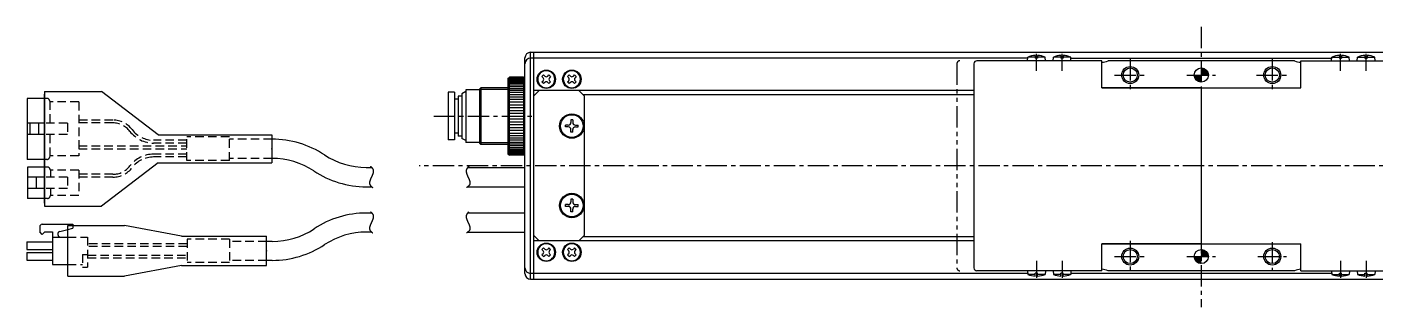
# Model space of a CAD drawing. Extents: x -684 to 258, y -45 to 438.
# Drawn here: x -684.2 to -209.8, y 339.2 to 438 of the extents above; entities that cross this region are included whole.
import ezdxf

# ---------------------------------------------------------------- set-up
doc = ezdxf.new("R2010")
doc.units = 0
for name, pattern in [('CENTER', [12, 7.5, -1.5, 1.5, -1.5]), ('CONTINOUS', [0]), ('DASHED', [4.5, 3, -1.5]), ('PHANTOM', [15, 7.5, -1.5, 1.5, -1.5, 1.5, -1.5])]:
    doc.linetypes.add(name, pattern=pattern)
doc.layers.get('0').update_dxf_attribs({"linetype": 'CONTINUOUS'})
doc.layers.add('CENTER', color=1, linetype='CENTER')

# ---------------------------------------------------------------- blocks, each defined once
blk = doc.blocks.new('*X6')
at = {"color": 0}
for p, q in [((-273.45, 356.89), (-273.32, 357.02)), ((-273.43, 356.69), (-273.1, 357.02)), ((-273.4, 356.5), (-272.87, 357.02)), ((-273.36, 356.32), (-272.65, 357.02)), ((-273.3, 356.15), (-272.43, 357.02)), ((-273.23, 355.99), (-272.2, 357.02)), ((-273.16, 355.84), (-271.98, 357.02)), ((-273.08, 355.7), (-271.76, 357.02)), ((-272.99, 355.57), (-271.53, 357.02)), ((-272.89, 355.44), (-271.31, 357.02)), ((-272.79, 355.32), (-271.09, 357.02)), ((-272.68, 355.21), (-270.96, 356.93)), ((-272.56, 355.1), (-270.96, 356.71)), ((-272.43, 355.01), (-270.96, 356.48)), ((-272.3, 354.92), (-270.96, 356.26)), ((-272.16, 354.83), (-270.96, 356.03)), ((-272.01, 354.76), (-270.96, 355.81)), ((-270.96, 359.39), (-270.83, 359.52)), ((-270.96, 359.17), (-270.62, 359.5)), ((-270.96, 358.94), (-270.43, 359.47)), ((-270.96, 358.72), (-270.25, 359.42)), ((-270.96, 358.49), (-270.08, 359.37)), ((-270.96, 358.27), (-269.93, 359.3)), ((-270.96, 358.05), (-269.78, 359.23)), ((-270.96, 357.82), (-269.63, 359.15)), ((-270.96, 357.6), (-269.5, 359.06)), ((-270.96, 357.38), (-269.37, 358.96)), ((-270.96, 357.15), (-269.25, 358.86)), ((-270.86, 357.02), (-269.14, 358.74)), ((-270.64, 357.02), (-269.04, 358.63)), ((-270.41, 357.02), (-268.94, 358.5)), ((-270.19, 357.02), (-268.85, 358.37)), ((-269.97, 357.02), (-268.77, 358.23)), ((-269.74, 357.02), (-268.69, 358.08)), ((-269.52, 357.02), (-268.62, 357.92)), ((-269.3, 357.02), (-268.57, 357.75)), ((-269.07, 357.02), (-268.52, 357.58)), ((-268.85, 357.02), (-268.48, 357.39)), ((-268.63, 357.02), (-268.46, 357.19)), ((-271.85, 354.69), (-270.96, 355.59)), ((-271.69, 354.63), (-270.96, 355.36)), ((-271.51, 354.59), (-270.96, 355.14)), ((-271.32, 354.55), (-270.96, 354.92)), ((-271.12, 354.53), (-270.96, 354.69))]:
    blk.add_line(p, q, dxfattribs=at)
blk = doc.blocks.new('*X7')
at = {"color": 0}
for p, q in [((-270.96, 423.34), (-270.78, 423.52)), ((-270.96, 423.12), (-270.58, 423.5)), ((-270.96, 422.89), (-270.39, 423.46)), ((-270.96, 422.67), (-270.22, 423.41)), ((-270.96, 422.45), (-270.05, 423.35)), ((-270.96, 422.22), (-269.89, 423.29)), ((-270.96, 422), (-269.75, 423.21)), ((-270.96, 421.78), (-269.61, 423.13)), ((-270.96, 421.55), (-269.47, 423.04)), ((-270.96, 421.33), (-269.35, 422.94)), ((-270.96, 421.1), (-269.23, 422.83)), ((-270.81, 421.02), (-269.12, 422.72)), ((-270.59, 421.02), (-269.02, 422.6)), ((-270.37, 421.02), (-268.92, 422.47)), ((-270.14, 421.02), (-268.83, 422.34)), ((-273.45, 420.85), (-273.27, 421.02)), ((-273.43, 420.65), (-273.05, 421.02)), ((-273.39, 420.46), (-272.83, 421.02)), ((-273.34, 420.28), (-272.6, 421.02)), ((-273.29, 420.12), (-272.38, 421.02)), ((-273.22, 419.96), (-272.16, 421.02)), ((-273.14, 419.81), (-271.93, 421.02)), ((-273.06, 419.67), (-271.71, 421.02)), ((-272.97, 419.54), (-271.48, 421.02)), ((-272.87, 419.41), (-271.26, 421.02)), ((-272.76, 419.3), (-271.04, 421.02)), ((-272.65, 419.19), (-270.96, 420.88)), ((-272.53, 419.08), (-270.96, 420.66)), ((-272.4, 418.99), (-270.96, 420.43)), ((-272.27, 418.9), (-270.96, 420.21)), ((-272.13, 418.82), (-270.96, 419.99)), ((-271.98, 418.74), (-270.96, 419.76)), ((-271.82, 418.68), (-270.96, 419.54)), ((-271.65, 418.62), (-270.96, 419.32)), ((-271.47, 418.58), (-270.96, 419.09)), ((-271.28, 418.55), (-270.96, 418.87)), ((-271.07, 418.53), (-270.96, 418.64)), ((-269.92, 421.02), (-268.75, 422.2)), ((-269.7, 421.02), (-268.67, 422.04)), ((-269.47, 421.02), (-268.61, 421.89)), ((-269.25, 421.02), (-268.56, 421.72)), ((-269.02, 421.02), (-268.51, 421.54)), ((-268.8, 421.02), (-268.48, 421.35)), ((-268.58, 421.02), (-268.46, 421.14))]:
    blk.add_line(p, q, dxfattribs=at)

msp = doc.modelspace()

# ---------------------------------------------------------------- linework, layer by layer
at = {"color": 7, "linetype": 'CONTINOUS'}
for p, q in [((-508.96, 351.02), (-508.96, 427.02)), ((-506.96, 429.02), (244.04, 429.02)), ((-506.96, 349.02), (-506.96, 429.02)), ((-505.96, 429.02), (-505.96, 349.02)), ((-332.11, 426.02), (-331.99, 427.32)), ((-329.36, 427.32), (-331.99, 427.32)), ((-329.36, 427.91), (-329.36, 426.92)), ((-328.56, 427.91), (-328.56, 426.92)), ((-325.92, 427.32), (-328.56, 427.32)), ((-325.81, 426.02), (-325.92, 427.32)), ((-323.11, 426.02), (-322.99, 427.32)), ((-320.36, 427.32), (-322.99, 427.32)), ((-320.36, 427.91), (-320.36, 426.92)), ((-319.56, 427.91), (-319.56, 426.92)), ((-316.92, 427.32), (-319.56, 427.32)), ((-316.81, 426.02), (-316.92, 427.32)), ((-225.11, 426.02), (-224.99, 427.32)), ((-224.99, 427.32), (-222.36, 427.32)), ((-222.36, 427.91), (-222.36, 426.92)), ((-221.56, 427.91), (-221.56, 426.92)), ((-221.56, 427.32), (-218.92, 427.32)), ((-218.81, 426.02), (-218.92, 427.32)), ((-216.11, 426.02), (-215.99, 427.32)), ((-215.99, 427.32), (-213.36, 427.32)), ((-213.36, 427.91), (-213.36, 426.92)), ((-212.56, 427.91), (-212.56, 426.92)), ((-212.56, 427.32), (-209.92, 427.32)), ((-209.81, 426.02), (-209.92, 427.32)), ((-505.96, 426.95), (-506.96, 426.95)), ((-332.11, 426.95), (-505.96, 426.95)), ((-350.96, 425.02), (-350.96, 353.02)), ((-305.96, 426.02), (-349.96, 426.02)), ((-328.56, 426.92), (-329.36, 426.92)), ((-319.56, 426.92), (-320.36, 426.92)), ((-316.81, 426.95), (-225.11, 426.95)), ((-305.96, 416.52), (-305.96, 426.02)), ((-238.14, 426.02), (-303.78, 426.02)), ((-235.96, 426.02), (-191.96, 426.02)), ((-235.96, 416.52), (-235.96, 426.02)), ((-222.36, 426.92), (-221.56, 426.92)), ((-213.36, 426.92), (-212.56, 426.92)), ((-514.96, 419.77), (-514.46, 420.27)), ((-514.96, 419.77), (-514.96, 393.27)), ((-509.46, 420.27), (-514.46, 420.27)), ((-514.46, 392.77), (-514.46, 420.27)), ((-514.46, 420.02), (-509.46, 420.02)), ((-514.46, 419.72), (-509.46, 419.72)), ((-514.46, 419.32), (-509.46, 419.32)), ((-514.46, 418.92), (-509.46, 418.92)), ((-514.46, 418.52), (-509.46, 418.52)), ((-514.46, 418.12), (-509.46, 418.12)), ((-514.46, 417.52), (-509.46, 417.52)), ((-508.96, 419.77), (-509.46, 420.27)), ((-509.46, 420.27), (-509.46, 392.77)), ((-508.96, 393.27), (-508.96, 419.77)), ((-503, 420.46), (-502.39, 421.06)), ((-502.58, 420.05), (-503, 420.46)), ((-503, 418.59), (-502.58, 419)), ((-502.39, 417.99), (-503, 418.59)), ((-502.39, 421.06), (-501.98, 420.65)), ((-501.98, 418.4), (-502.39, 417.99)), ((-500.93, 420.65), (-500.52, 421.06)), ((-500.52, 417.99), (-500.93, 418.4)), ((-500.52, 421.06), (-499.92, 420.46)), ((-499.92, 418.59), (-500.52, 417.99)), ((-499.92, 420.46), (-500.33, 420.05)), ((-500.33, 419), (-499.92, 418.59)), ((-494, 420.46), (-493.39, 421.06)), ((-493.58, 420.05), (-494, 420.46)), ((-494, 418.59), (-493.58, 419)), ((-493.39, 417.99), (-494, 418.59)), ((-493.39, 421.06), (-492.98, 420.65)), ((-492.98, 418.4), (-493.39, 417.99)), ((-491.93, 420.65), (-491.52, 421.06)), ((-491.52, 417.99), (-491.93, 418.4)), ((-491.52, 421.06), (-490.92, 420.46)), ((-490.92, 418.59), (-491.52, 417.99)), ((-490.92, 420.46), (-491.33, 420.05)), ((-491.33, 419), (-490.92, 418.59)), ((-677.99, 412.77), (-684.19, 412.77)), ((-684.19, 412.77), (-684.19, 391.27)), ((-533.76, 414.92), (-535.96, 414.92)), ((-535.96, 414.92), (-535.96, 398.12)), ((-533.76, 414.92), (-533.76, 398.12)), ((-531.16, 413.52), (-532.47, 413.52)), ((-532.46, 413.52), (-532.46, 399.52)), ((-529.76, 415.17), (-531.16, 414.36)), ((-531.16, 414.35), (-531.16, 398.69)), ((-529.76, 415.77), (-529.76, 397.27)), ((-524.96, 415.77), (-529.76, 415.77)), ((-524.46, 416.52), (-524.96, 416.02)), ((-524.96, 416.02), (-524.96, 397.02)), ((-514.96, 415.92), (-524.96, 415.92)), ((-524.46, 416.52), (-524.46, 396.52)), ((-514.96, 416.52), (-524.46, 416.52)), ((-514.46, 416.92), (-509.46, 416.92)), ((-514.46, 416.32), (-509.46, 416.32)), ((-514.46, 415.72), (-509.46, 415.72)), ((-514.46, 414.92), (-509.46, 414.92)), ((-514.46, 414.12), (-509.46, 414.12)), ((-514.46, 413.32), (-509.46, 413.32)), ((-505.96, 413.52), (-503.96, 415.52)), ((-350.96, 415.52), (-505.96, 415.52)), ((-489.96, 415.52), (-503.96, 415.52)), ((-487.96, 413.52), (-489.96, 415.52)), ((-350.96, 414.02), (-488.46, 414.02)), ((-487.96, 364.52), (-487.96, 413.52)), ((-305.96, 416.52), (-235.96, 416.52)), ((-270.96, 416.52), (-305.96, 416.52)), ((-270.96, 416.52), (-270.96, 361.52)), ((-270.96, 416.52), (-235.96, 416.52)), ((-532.53, 412.52), (-533.76, 412.52)), ((-514.46, 412.52), (-509.46, 412.52)), ((-514.46, 411.52), (-509.46, 411.52)), ((-514.46, 410.52), (-509.46, 410.52)), ((-514.46, 409.52), (-509.46, 409.52)), ((-514.46, 408.52), (-509.46, 408.52)), ((-677.99, 404.02), (-684.19, 404.02)), ((-683.19, 404.02), (-683.19, 400.02)), ((-680.19, 404.02), (-680.19, 400.02)), ((-514.46, 407.52), (-509.46, 407.52)), ((-514.46, 406.52), (-509.46, 406.52)), ((-514.46, 405.52), (-509.46, 405.52)), ((-514.46, 404.52), (-509.46, 404.52)), ((-514.46, 403.52), (-509.46, 403.52)), ((-493.71, 403.34), (-494.66, 403.34)), ((-494.66, 402.71), (-494.66, 403.34)), ((-492.77, 405.22), (-492.77, 404.28)), ((-492.14, 405.22), (-492.77, 405.22)), ((-492.14, 405.22), (-492.14, 404.28)), ((-491.2, 403.34), (-490.26, 403.34)), ((-490.26, 402.71), (-490.26, 403.34)), ((-677.99, 400.02), (-684.19, 400.02)), ((-532.53, 400.52), (-533.76, 400.52)), ((-531.16, 399.52), (-532.47, 399.52)), ((-529.76, 397.88), (-531.16, 398.69)), ((-514.46, 402.52), (-509.46, 402.52)), ((-514.46, 401.52), (-509.46, 401.52)), ((-514.46, 400.52), (-509.46, 400.52)), ((-514.46, 399.72), (-509.46, 399.72)), ((-514.46, 398.92), (-509.46, 398.92)), ((-493.71, 402.71), (-494.66, 402.71)), ((-492.77, 400.82), (-492.77, 401.77)), ((-492.14, 400.82), (-492.77, 400.82)), ((-492.14, 400.82), (-492.14, 401.77)), ((-491.2, 402.71), (-490.26, 402.71)), ((-533.76, 398.12), (-535.96, 398.12)), ((-524.96, 397.27), (-529.76, 397.27)), ((-514.96, 397.12), (-524.96, 397.12)), ((-524.46, 396.52), (-524.96, 397.02)), ((-514.96, 396.52), (-524.46, 396.52)), ((-514.46, 398.12), (-509.46, 398.12)), ((-514.46, 397.32), (-509.46, 397.32)), ((-514.46, 396.72), (-509.46, 396.72)), ((-514.46, 396.12), (-509.46, 396.12)), ((-514.46, 395.52), (-509.46, 395.52)), ((-514.46, 394.92), (-509.46, 394.92)), ((-514.46, 394.52), (-509.46, 394.52)), ((-514.46, 394.12), (-509.46, 394.12)), ((-677.99, 391.27), (-684.19, 391.27)), ((-514.96, 393.27), (-514.46, 392.77)), ((-514.46, 393.72), (-509.46, 393.72)), ((-514.46, 393.32), (-509.46, 393.32)), ((-514.46, 393.02), (-509.46, 393.02)), ((-509.46, 392.77), (-514.46, 392.77)), ((-509.46, 392.77), (-508.96, 393.27)), ((-683.99, 388.52), (-683.99, 377.52)), ((-677.99, 388.52), (-683.99, 388.52)), ((-677.99, 385.02), (-683.99, 385.02)), ((-680.99, 385.02), (-680.99, 381.02)), ((-564.82, 388.43), (-562.92, 388.43)), ((-529.08, 388.42), (-508.96, 388.42)), ((-677.99, 381.02), (-683.99, 381.02)), ((-564.95, 381.63), (-562.9, 381.63)), ((-529.1, 381.62), (-508.96, 381.62)), ((-677.99, 377.52), (-683.99, 377.52)), ((-493.71, 375.34), (-494.66, 375.34)), ((-494.66, 374.71), (-494.66, 375.34)), ((-492.77, 377.22), (-492.77, 376.28)), ((-492.14, 377.22), (-492.77, 377.22)), ((-492.14, 377.22), (-492.14, 376.28)), ((-491.2, 375.34), (-490.26, 375.34)), ((-490.26, 374.71), (-490.26, 375.34)), ((-562.87, 372.37), (-564.72, 372.37)), ((-529.08, 372.42), (-508.96, 372.42)), ((-493.71, 374.71), (-494.66, 374.71)), ((-492.77, 372.82), (-492.77, 373.77)), ((-492.14, 372.82), (-492.77, 372.82)), ((-492.14, 372.82), (-492.14, 373.77)), ((-491.2, 374.71), (-490.26, 374.71)), ((-679.72, 367.48), (-679.72, 365.68)), ((-678.82, 364.78), (-679.72, 365.68)), ((-678.82, 368.38), (-668.02, 368.38)), ((-678.82, 364.78), (-677.92, 365.68)), ((-677.92, 365.68), (-675.22, 365.68)), ((-675.22, 365.68), (-675.22, 354.16)), ((-672.66, 365.88), (-669.89, 366.59)), ((-668.02, 368.38), (-668.02, 367.97)), ((-562.96, 365.67), (-564.72, 365.67)), ((-529.1, 365.62), (-508.96, 365.62)), ((-684.22, 362.26), (-684.22, 359.56)), ((-684.22, 362.26), (-675.22, 362.26)), ((-675.22, 363.88), (-669.89, 363.88)), ((-597.89, 362.37), (-599.89, 362.37)), ((-503.96, 362.52), (-505.96, 364.52)), ((-350.96, 362.52), (-505.96, 362.52)), ((-489.96, 362.52), (-503.96, 362.52)), ((-489.96, 362.52), (-487.96, 364.52)), ((-350.96, 364.02), (-488.46, 364.02)), ((-305.96, 352.02), (-305.96, 361.52)), ((-305.96, 361.52), (-235.96, 361.52)), ((-270.96, 361.52), (-305.96, 361.52)), ((-270.96, 361.52), (-235.96, 361.52)), ((-235.96, 352.02), (-235.96, 361.52)), ((-684.22, 359.56), (-675.22, 359.56)), ((-684.22, 358.48), (-675.22, 358.48)), ((-684.22, 358.48), (-684.22, 355.78)), ((-502.39, 360.06), (-503, 359.46)), ((-503, 359.46), (-502.58, 359.05)), ((-502.58, 358), (-503, 357.59)), ((-503, 357.59), (-502.39, 356.99)), ((-501.98, 359.65), (-502.39, 360.06)), ((-502.39, 356.99), (-501.98, 357.4)), ((-500.52, 360.06), (-500.93, 359.65)), ((-500.93, 357.4), (-500.52, 356.99)), ((-499.92, 359.46), (-500.52, 360.06)), ((-500.52, 356.99), (-499.92, 357.59)), ((-500.33, 359.05), (-499.92, 359.46)), ((-499.92, 357.59), (-500.33, 358)), ((-493.39, 360.06), (-494, 359.46)), ((-494, 359.46), (-493.58, 359.05)), ((-493.58, 358), (-494, 357.59)), ((-494, 357.59), (-493.39, 356.99)), ((-492.98, 359.65), (-493.39, 360.06)), ((-493.39, 356.99), (-492.98, 357.4)), ((-491.52, 360.06), (-491.93, 359.65)), ((-491.93, 357.4), (-491.52, 356.99)), ((-490.92, 359.46), (-491.52, 360.06)), ((-491.52, 356.99), (-490.92, 357.59)), ((-491.33, 359.05), (-490.92, 359.46)), ((-490.92, 357.59), (-491.33, 358)), ((-684.22, 355.78), (-675.22, 355.78)), ((-675.22, 354.16), (-669.89, 354.16)), ((-597.89, 355.67), (-599.89, 355.67)), ((-505.96, 351.1), (-506.96, 351.1)), ((-332.11, 351.1), (-505.96, 351.1)), ((-305.96, 352.02), (-349.96, 352.02)), ((-332.11, 352.02), (-331.99, 350.72)), ((-328.56, 351.12), (-329.36, 351.12)), ((-329.36, 350.13), (-329.36, 351.12)), ((-328.56, 350.13), (-328.56, 351.12)), ((-325.81, 352.02), (-325.92, 350.72)), ((-323.11, 352.02), (-322.99, 350.72)), ((-320.36, 350.13), (-320.36, 351.12)), ((-319.56, 351.12), (-320.36, 351.12)), ((-319.56, 350.13), (-319.56, 351.12)), ((-316.81, 352.02), (-316.92, 350.72)), ((-225.11, 351.1), (-316.81, 351.1)), ((-238.14, 352.02), (-303.78, 352.02)), ((-235.96, 352.02), (-191.96, 352.02)), ((-225.11, 352.02), (-224.99, 350.72)), ((-222.36, 350.13), (-222.36, 351.12)), ((-222.36, 351.12), (-221.56, 351.12)), ((-221.56, 350.13), (-221.56, 351.12)), ((-218.81, 352.02), (-218.92, 350.72)), ((-216.11, 352.02), (-215.99, 350.72)), ((-213.36, 351.12), (-212.56, 351.12)), ((-213.36, 350.13), (-213.36, 351.12)), ((-212.56, 350.13), (-212.56, 351.12)), ((-209.81, 352.02), (-209.92, 350.72)), ((-506.96, 349.02), (244.04, 349.02)), ((-329.36, 350.72), (-331.99, 350.72)), ((-325.92, 350.72), (-328.56, 350.72)), ((-320.36, 350.72), (-322.99, 350.72)), ((-316.92, 350.72), (-319.56, 350.72)), ((-224.99, 350.72), (-222.36, 350.72)), ((-221.56, 350.72), (-218.92, 350.72)), ((-215.99, 350.72), (-213.36, 350.72)), ((-212.56, 350.72), (-209.92, 350.72))]:
    msp.add_line(p, q, dxfattribs=at)
at = {"color": 3, "linetype": 'PHANTOM'}
msp.add_line((-356.96, 425.02), (-356.96, 353.02), dxfattribs=at)
at = {"color": 0, "linetype": 'CONTINUOUS'}
for p, q in [((-677.99, 415.22), (-657.99, 415.22)), ((-677.99, 415.22), (-677.99, 374.82)), ((-677.99, 375.82), (-677.99, 414.22)), ((-637.99, 399.97), (-657.99, 415.22)), ((-637.99, 399.97), (-597.99, 399.97)), ((-597.99, 399.97), (-597.99, 390.07)), ((-637.99, 390.07), (-657.99, 374.82)), ((-637.99, 390.07), (-597.99, 390.07)), ((-677.99, 374.82), (-657.99, 374.82)), ((-669.89, 367.97), (-649.89, 367.97)), ((-669.89, 350.07), (-669.89, 367.97)), ((-629.89, 364.22), (-649.89, 367.97)), ((-629.89, 364.22), (-599.89, 364.22)), ((-599.89, 353.82), (-599.89, 364.22)), ((-629.89, 353.82), (-649.89, 350.07)), ((-629.89, 353.82), (-599.89, 353.82)), ((-669.89, 350.07), (-649.89, 350.07))]:
    msp.add_line(p, q, dxfattribs=at)
at = {"color": 3, "linetype": 'DASHED'}
for p, q in [((-677.19, 412.77), (-677.99, 412.77)), ((-676.19, 411.77), (-676.19, 404.02)), ((-665.99, 411.52), (-676.19, 411.52)), ((-665.99, 411.52), (-665.99, 392.52)), ((-669.99, 404.02), (-677.99, 404.02)), ((-669.99, 404.02), (-669.99, 400.02)), ((-653.96, 405.12), (-665.99, 405.12)), ((-653.96, 404.12), (-665.99, 404.12)), ((-669.99, 400.02), (-677.99, 400.02)), ((-676.19, 400.02), (-676.19, 392.27)), ((-612.99, 399.17), (-627.99, 399.17)), ((-627.99, 390.87), (-627.99, 399.17)), ((-612.99, 390.87), (-612.99, 399.17)), ((-665.99, 396.02), (-627.99, 396.02)), ((-665.99, 395.02), (-627.99, 395.02)), ((-627.99, 398.02), (-639.64, 398.02)), ((-627.99, 397.02), (-639.64, 397.02)), ((-597.99, 398.42), (-612.99, 398.42)), ((-677.19, 391.27), (-677.99, 391.27)), ((-665.99, 392.52), (-676.19, 392.52)), ((-627.99, 393.12), (-639.64, 393.12)), ((-627.99, 392.12), (-639.64, 392.12)), ((-612.99, 390.87), (-627.99, 390.87)), ((-597.99, 391.62), (-612.99, 391.62)), ((-676.99, 388.52), (-677.99, 388.52)), ((-669.99, 385.02), (-677.99, 385.02)), ((-675.99, 387.52), (-675.99, 385.02)), ((-665.99, 387.52), (-675.99, 387.52)), ((-669.99, 385.02), (-669.99, 381.02)), ((-665.99, 387.52), (-665.99, 378.52)), ((-653.96, 386.02), (-665.99, 386.02)), ((-653.96, 385.02), (-665.99, 385.02)), ((-669.99, 381.02), (-677.99, 381.02)), ((-675.99, 381.02), (-675.99, 378.52)), ((-676.99, 377.52), (-677.99, 377.52)), ((-665.99, 378.52), (-675.99, 378.52)), ((-669.89, 366.59), (-668.02, 367.07)), ((-668.02, 367.97), (-668.02, 367.07)), ((-669.89, 363.88), (-662.89, 363.88)), ((-662.89, 363.88), (-662.89, 353.26)), ((-627.89, 361.52), (-662.89, 361.52)), ((-627.89, 363.12), (-627.89, 354.92)), ((-612.89, 363.12), (-627.89, 363.12)), ((-612.89, 363.12), (-612.89, 354.92)), ((-599.89, 362.37), (-612.89, 362.37)), ((-664.69, 357.76), (-662.89, 357.76)), ((-664.69, 357.76), (-664.69, 353.26)), ((-627.89, 360.52), (-662.89, 360.52)), ((-662.89, 357.52), (-627.89, 357.52)), ((-662.89, 356.52), (-627.89, 356.52)), ((-669.89, 354.16), (-664.69, 354.16)), ((-664.69, 353.26), (-662.89, 353.26)), ((-612.89, 354.92), (-627.89, 354.92)), ((-599.89, 355.67), (-612.89, 355.67))]:
    msp.add_line(p, q, dxfattribs=at)
at = {"color": 7}
for points in [[(-563.34, 388.84, 0), (-563.31, 388.81, 0), (-563.28, 388.78, 0), (-563.24, 388.75, 0), (-563.21, 388.72, 0), (-563.18, 388.69, 0), (-563.15, 388.66, 0), (-563.11, 388.62, 0), (-563.08, 388.59, 0), (-563.05, 388.56, 0), (-563.02, 388.53, 0), (-562.99, 388.5, 0), (-562.96, 388.46, 0), (-562.92, 388.43, 0), (-562.89, 388.4, 0), (-562.86, 388.37, 0), (-562.83, 388.33, 0), (-562.8, 388.3, 0), (-562.78, 388.26, 0), (-562.75, 388.23, 0), (-562.72, 388.19, 0), (-562.69, 388.16, 0), (-562.67, 388.12, 0), (-562.64, 388.09, 0), (-562.62, 388.05, 0), (-562.59, 388.01, 0), (-562.57, 387.98, 0), (-562.55, 387.94, 0), (-562.53, 387.9, 0), (-562.51, 387.87, 0), (-562.49, 387.83, 0), (-562.47, 387.79, 0), (-562.46, 387.75, 0), (-562.44, 387.71, 0), (-562.42, 387.68, 0), (-562.41, 387.64, 0), (-562.4, 387.6, 0), (-562.39, 387.56, 0), (-562.38, 387.52, 0), (-562.37, 387.48, 0), (-562.36, 387.44, 0), (-562.36, 387.4, 0), (-562.35, 387.36, 0), (-562.35, 387.32, 0), (-562.34, 387.28, 0), (-562.34, 387.24, 0), (-562.34, 387.19, 0), (-562.34, 387.15, 0), (-562.34, 387.11, 0), (-562.34, 387.07, 0), (-562.34, 387.03, 0), (-562.34, 386.98, 0), (-562.35, 386.94, 0), (-562.35, 386.9, 0), (-562.36, 386.86, 0), (-562.36, 386.81, 0), (-562.37, 386.77, 0), (-562.38, 386.73, 0), (-562.38, 386.68, 0), (-562.39, 386.64, 0), (-562.4, 386.6, 0), (-562.41, 386.55, 0), (-562.42, 386.51, 0), (-562.44, 386.46, 0), (-562.45, 386.42, 0), (-562.46, 386.37, 0), (-562.48, 386.33, 0), (-562.49, 386.28, 0), (-562.5, 386.24, 0), (-562.52, 386.19, 0), (-562.53, 386.15, 0), (-562.55, 386.1, 0), (-562.57, 386.06, 0), (-562.58, 386.01, 0), (-562.6, 385.97, 0), (-562.62, 385.92, 0), (-562.63, 385.88, 0), (-562.65, 385.83, 0), (-562.67, 385.79, 0), (-562.69, 385.74, 0), (-562.71, 385.69, 0), (-562.73, 385.65, 0), (-562.75, 385.6, 0), (-562.77, 385.56, 0), (-562.79, 385.51, 0), (-562.81, 385.46, 0), (-562.83, 385.42, 0), (-562.85, 385.37, 0), (-562.87, 385.33, 0), (-562.89, 385.28, 0), (-562.91, 385.23, 0), (-562.93, 385.19, 0), (-562.96, 385.14, 0), (-562.98, 385.1, 0), (-563, 385.05, 0), (-563.02, 385, 0), (-563.04, 384.96, 0), (-563.06, 384.91, 0), (-563.08, 384.87, 0), (-563.1, 384.82, 0), (-563.12, 384.77, 0), (-563.14, 384.73, 0), (-563.17, 384.68, 0), (-563.19, 384.63, 0), (-563.21, 384.59, 0), (-563.23, 384.54, 0), (-563.25, 384.5, 0), (-563.27, 384.45, 0), (-563.29, 384.41, 0), (-563.31, 384.36, 0), (-563.33, 384.32, 0), (-563.34, 384.27, 0), (-563.36, 384.23, 0), (-563.38, 384.18, 0), (-563.4, 384.14, 0), (-563.41, 384.09, 0), (-563.43, 384.05, 0), (-563.45, 384, 0), (-563.47, 383.96, 0), (-563.48, 383.91, 0), (-563.49, 383.87, 0), (-563.51, 383.82, 0), (-563.52, 383.78, 0), (-563.54, 383.74, 0), (-563.55, 383.69, 0), (-563.56, 383.65, 0), (-563.58, 383.61, 0), (-563.59, 383.56, 0), (-563.6, 383.52, 0), (-563.61, 383.48, 0), (-563.62, 383.44, 0), (-563.62, 383.39, 0), (-563.63, 383.35, 0), (-563.64, 383.31, 0), (-563.65, 383.27, 0), (-563.65, 383.23, 0), (-563.66, 383.18, 0), (-563.66, 383.14, 0), (-563.66, 383.1, 0), (-563.67, 383.06, 0), (-563.67, 383.02, 0), (-563.67, 382.98, 0), (-563.67, 382.94, 0), (-563.67, 382.9, 0), (-563.67, 382.86, 0), (-563.66, 382.82, 0), (-563.66, 382.78, 0), (-563.65, 382.74, 0), (-563.65, 382.7, 0), (-563.64, 382.67, 0), (-563.63, 382.63, 0), (-563.62, 382.59, 0), (-563.61, 382.55, 0), (-563.6, 382.51, 0), (-563.59, 382.48, 0), (-563.58, 382.44, 0), (-563.56, 382.4, 0), (-563.54, 382.37, 0), (-563.53, 382.33, 0), (-563.51, 382.3, 0), (-563.49, 382.26, 0), (-563.47, 382.23, 0), (-563.45, 382.19, 0), (-563.42, 382.16, 0), (-563.4, 382.12, 0), (-563.37, 382.09, 0), (-563.35, 382.06, 0), (-563.32, 382.02, 0), (-563.29, 381.99, 0), (-563.26, 381.96, 0), (-563.23, 381.93, 0), (-563.2, 381.9, 0), (-563.17, 381.86, 0), (-563.14, 381.83, 0), (-563.11, 381.8, 0), (-563.07, 381.77, 0), (-563.04, 381.74, 0), (-563, 381.71, 0), (-562.97, 381.68, 0), (-562.93, 381.65, 0), (-562.9, 381.62, 0), (-562.86, 381.6, 0), (-562.83, 381.57, 0), (-562.79, 381.54, 0), (-562.75, 381.51, 0), (-562.72, 381.49, 0), (-562.68, 381.46, 0), (-562.64, 381.43, 0), (-562.61, 381.41, 0), (-562.57, 381.38, 0), (-562.54, 381.36, 0), (-562.5, 381.33, 0)], [(-528.66, 388.84, 0), (-528.69, 388.81, 0), (-528.72, 388.78, 0), (-528.75, 388.75, 0), (-528.79, 388.72, 0), (-528.82, 388.69, 0), (-528.85, 388.66, 0), (-528.88, 388.62, 0), (-528.92, 388.59, 0), (-528.95, 388.56, 0), (-528.98, 388.53, 0), (-529.01, 388.5, 0), (-529.04, 388.46, 0), (-529.07, 388.43, 0), (-529.1, 388.4, 0), (-529.13, 388.37, 0), (-529.16, 388.33, 0), (-529.19, 388.3, 0), (-529.22, 388.26, 0), (-529.25, 388.23, 0), (-529.28, 388.19, 0), (-529.3, 388.16, 0), (-529.33, 388.12, 0), (-529.36, 388.09, 0), (-529.38, 388.05, 0), (-529.4, 388.01, 0), (-529.43, 387.98, 0), (-529.45, 387.94, 0), (-529.47, 387.9, 0), (-529.49, 387.87, 0), (-529.51, 387.83, 0), (-529.53, 387.79, 0), (-529.54, 387.75, 0), (-529.56, 387.71, 0), (-529.57, 387.68, 0), (-529.59, 387.64, 0), (-529.6, 387.6, 0), (-529.61, 387.56, 0), (-529.62, 387.52, 0), (-529.63, 387.48, 0), (-529.63, 387.44, 0), (-529.64, 387.4, 0), (-529.65, 387.36, 0), (-529.65, 387.32, 0), (-529.65, 387.28, 0), (-529.66, 387.24, 0), (-529.66, 387.19, 0), (-529.66, 387.15, 0), (-529.66, 387.11, 0), (-529.66, 387.07, 0), (-529.66, 387.03, 0), (-529.65, 386.98, 0), (-529.65, 386.94, 0), (-529.65, 386.9, 0), (-529.64, 386.86, 0), (-529.63, 386.81, 0), (-529.63, 386.77, 0), (-529.62, 386.73, 0), (-529.61, 386.68, 0), (-529.6, 386.64, 0), (-529.59, 386.6, 0), (-529.58, 386.55, 0), (-529.57, 386.51, 0), (-529.56, 386.46, 0), (-529.55, 386.42, 0), (-529.54, 386.37, 0), (-529.52, 386.33, 0), (-529.51, 386.28, 0), (-529.5, 386.24, 0), (-529.48, 386.19, 0), (-529.46, 386.15, 0), (-529.45, 386.1, 0), (-529.43, 386.06, 0), (-529.42, 386.01, 0), (-529.4, 385.97, 0), (-529.38, 385.92, 0), (-529.36, 385.88, 0), (-529.34, 385.83, 0), (-529.33, 385.79, 0), (-529.31, 385.74, 0), (-529.29, 385.69, 0), (-529.27, 385.65, 0), (-529.25, 385.6, 0), (-529.23, 385.56, 0), (-529.21, 385.51, 0), (-529.19, 385.46, 0), (-529.17, 385.42, 0), (-529.15, 385.37, 0), (-529.13, 385.33, 0), (-529.11, 385.28, 0), (-529.09, 385.23, 0), (-529.06, 385.19, 0), (-529.04, 385.14, 0), (-529.02, 385.1, 0), (-529, 385.05, 0), (-528.98, 385, 0), (-528.96, 384.96, 0), (-528.94, 384.91, 0), (-528.92, 384.87, 0), (-528.89, 384.82, 0), (-528.87, 384.77, 0), (-528.85, 384.73, 0), (-528.83, 384.68, 0), (-528.81, 384.63, 0), (-528.79, 384.59, 0), (-528.77, 384.54, 0), (-528.75, 384.5, 0), (-528.73, 384.45, 0), (-528.71, 384.41, 0), (-528.69, 384.36, 0), (-528.67, 384.32, 0), (-528.65, 384.27, 0), (-528.64, 384.23, 0), (-528.62, 384.18, 0), (-528.6, 384.14, 0), (-528.58, 384.09, 0), (-528.57, 384.05, 0), (-528.55, 384, 0), (-528.53, 383.96, 0), (-528.52, 383.91, 0), (-528.5, 383.87, 0), (-528.49, 383.82, 0), (-528.47, 383.78, 0), (-528.46, 383.74, 0), (-528.45, 383.69, 0), (-528.43, 383.65, 0), (-528.42, 383.61, 0), (-528.41, 383.56, 0), (-528.4, 383.52, 0), (-528.39, 383.48, 0), (-528.38, 383.44, 0), (-528.37, 383.39, 0), (-528.37, 383.35, 0), (-528.36, 383.31, 0), (-528.35, 383.27, 0), (-528.35, 383.23, 0), (-528.34, 383.18, 0), (-528.34, 383.14, 0), (-528.33, 383.1, 0), (-528.33, 383.06, 0), (-528.33, 383.02, 0), (-528.33, 382.98, 0), (-528.33, 382.94, 0), (-528.33, 382.9, 0), (-528.33, 382.86, 0), (-528.33, 382.82, 0), (-528.34, 382.78, 0), (-528.34, 382.74, 0), (-528.35, 382.7, 0), (-528.36, 382.67, 0), (-528.37, 382.63, 0), (-528.37, 382.59, 0), (-528.38, 382.55, 0), (-528.4, 382.51, 0), (-528.41, 382.48, 0), (-528.42, 382.44, 0), (-528.44, 382.4, 0), (-528.45, 382.37, 0), (-528.47, 382.33, 0), (-528.49, 382.3, 0), (-528.51, 382.26, 0), (-528.53, 382.23, 0), (-528.55, 382.19, 0), (-528.57, 382.16, 0), (-528.6, 382.12, 0), (-528.62, 382.09, 0), (-528.65, 382.06, 0), (-528.68, 382.02, 0), (-528.71, 381.99, 0), (-528.73, 381.96, 0), (-528.76, 381.93, 0), (-528.8, 381.9, 0), (-528.83, 381.86, 0), (-528.86, 381.83, 0), (-528.89, 381.8, 0), (-528.93, 381.77, 0), (-528.96, 381.74, 0), (-528.99, 381.71, 0), (-529.03, 381.68, 0), (-529.06, 381.65, 0), (-529.1, 381.62, 0), (-529.13, 381.6, 0), (-529.17, 381.57, 0), (-529.21, 381.54, 0), (-529.24, 381.51, 0), (-529.28, 381.49, 0), (-529.32, 381.46, 0), (-529.35, 381.43, 0), (-529.39, 381.41, 0), (-529.42, 381.38, 0), (-529.46, 381.36, 0), (-529.5, 381.33, 0)], [(-563.34, 372.84, 0), (-563.31, 372.81, 0), (-563.28, 372.78, 0), (-563.24, 372.75, 0), (-563.21, 372.72, 0), (-563.18, 372.69, 0), (-563.15, 372.66, 0), (-563.11, 372.62, 0), (-563.08, 372.59, 0), (-563.05, 372.56, 0), (-563.02, 372.53, 0), (-562.99, 372.5, 0), (-562.96, 372.46, 0), (-562.92, 372.43, 0), (-562.89, 372.4, 0), (-562.86, 372.37, 0), (-562.83, 372.33, 0), (-562.8, 372.3, 0), (-562.78, 372.26, 0), (-562.75, 372.23, 0), (-562.72, 372.19, 0), (-562.69, 372.16, 0), (-562.67, 372.12, 0), (-562.64, 372.09, 0), (-562.62, 372.05, 0), (-562.59, 372.01, 0), (-562.57, 371.98, 0), (-562.55, 371.94, 0), (-562.53, 371.9, 0), (-562.51, 371.87, 0), (-562.49, 371.83, 0), (-562.47, 371.79, 0), (-562.46, 371.75, 0), (-562.44, 371.71, 0), (-562.42, 371.68, 0), (-562.41, 371.64, 0), (-562.4, 371.6, 0), (-562.39, 371.56, 0), (-562.38, 371.52, 0), (-562.37, 371.48, 0), (-562.36, 371.44, 0), (-562.36, 371.4, 0), (-562.35, 371.36, 0), (-562.35, 371.32, 0), (-562.34, 371.28, 0), (-562.34, 371.24, 0), (-562.34, 371.19, 0), (-562.34, 371.15, 0), (-562.34, 371.11, 0), (-562.34, 371.07, 0), (-562.34, 371.03, 0), (-562.34, 370.98, 0), (-562.35, 370.94, 0), (-562.35, 370.9, 0), (-562.36, 370.86, 0), (-562.36, 370.81, 0), (-562.37, 370.77, 0), (-562.38, 370.73, 0), (-562.38, 370.68, 0), (-562.39, 370.64, 0), (-562.4, 370.6, 0), (-562.41, 370.55, 0), (-562.42, 370.51, 0), (-562.44, 370.46, 0), (-562.45, 370.42, 0), (-562.46, 370.37, 0), (-562.48, 370.33, 0), (-562.49, 370.28, 0), (-562.5, 370.24, 0), (-562.52, 370.19, 0), (-562.53, 370.15, 0), (-562.55, 370.1, 0), (-562.57, 370.06, 0), (-562.58, 370.01, 0), (-562.6, 369.97, 0), (-562.62, 369.92, 0), (-562.63, 369.88, 0), (-562.65, 369.83, 0), (-562.67, 369.79, 0), (-562.69, 369.74, 0), (-562.71, 369.69, 0), (-562.73, 369.65, 0), (-562.75, 369.6, 0), (-562.77, 369.56, 0), (-562.79, 369.51, 0), (-562.81, 369.46, 0), (-562.83, 369.42, 0), (-562.85, 369.37, 0), (-562.87, 369.33, 0), (-562.89, 369.28, 0), (-562.91, 369.23, 0), (-562.93, 369.19, 0), (-562.96, 369.14, 0), (-562.98, 369.1, 0), (-563, 369.05, 0), (-563.02, 369, 0), (-563.04, 368.96, 0), (-563.06, 368.91, 0), (-563.08, 368.87, 0), (-563.1, 368.82, 0), (-563.12, 368.77, 0), (-563.14, 368.73, 0), (-563.17, 368.68, 0), (-563.19, 368.63, 0), (-563.21, 368.59, 0), (-563.23, 368.54, 0), (-563.25, 368.5, 0), (-563.27, 368.45, 0), (-563.29, 368.41, 0), (-563.31, 368.36, 0), (-563.33, 368.32, 0), (-563.34, 368.27, 0), (-563.36, 368.23, 0), (-563.38, 368.18, 0), (-563.4, 368.14, 0), (-563.41, 368.09, 0), (-563.43, 368.05, 0), (-563.45, 368, 0), (-563.47, 367.96, 0), (-563.48, 367.91, 0), (-563.49, 367.87, 0), (-563.51, 367.82, 0), (-563.52, 367.78, 0), (-563.54, 367.74, 0), (-563.55, 367.69, 0), (-563.56, 367.65, 0), (-563.58, 367.61, 0), (-563.59, 367.56, 0), (-563.6, 367.52, 0), (-563.61, 367.48, 0), (-563.62, 367.44, 0), (-563.62, 367.39, 0), (-563.63, 367.35, 0), (-563.64, 367.31, 0), (-563.65, 367.27, 0), (-563.65, 367.23, 0), (-563.66, 367.18, 0), (-563.66, 367.14, 0), (-563.66, 367.1, 0), (-563.67, 367.06, 0), (-563.67, 367.02, 0), (-563.67, 366.98, 0), (-563.67, 366.94, 0), (-563.67, 366.9, 0), (-563.67, 366.86, 0), (-563.66, 366.82, 0), (-563.66, 366.78, 0), (-563.65, 366.74, 0), (-563.65, 366.7, 0), (-563.64, 366.67, 0), (-563.63, 366.63, 0), (-563.62, 366.59, 0), (-563.61, 366.55, 0), (-563.6, 366.51, 0), (-563.59, 366.48, 0), (-563.58, 366.44, 0), (-563.56, 366.4, 0), (-563.54, 366.37, 0), (-563.53, 366.33, 0), (-563.51, 366.3, 0), (-563.49, 366.26, 0), (-563.47, 366.23, 0), (-563.45, 366.19, 0), (-563.42, 366.16, 0), (-563.4, 366.12, 0), (-563.37, 366.09, 0), (-563.35, 366.06, 0), (-563.32, 366.02, 0), (-563.29, 365.99, 0), (-563.26, 365.96, 0), (-563.23, 365.93, 0), (-563.2, 365.9, 0), (-563.17, 365.86, 0), (-563.14, 365.83, 0), (-563.11, 365.8, 0), (-563.07, 365.77, 0), (-563.04, 365.74, 0), (-563, 365.71, 0), (-562.97, 365.68, 0), (-562.93, 365.65, 0), (-562.9, 365.62, 0), (-562.86, 365.6, 0), (-562.83, 365.57, 0), (-562.79, 365.54, 0), (-562.75, 365.51, 0), (-562.72, 365.49, 0), (-562.68, 365.46, 0), (-562.64, 365.43, 0), (-562.61, 365.41, 0), (-562.57, 365.38, 0), (-562.54, 365.36, 0), (-562.5, 365.33, 0)], [(-528.66, 372.84, 0), (-528.69, 372.81, 0), (-528.72, 372.78, 0), (-528.75, 372.75, 0), (-528.79, 372.72, 0), (-528.82, 372.69, 0), (-528.85, 372.66, 0), (-528.88, 372.62, 0), (-528.92, 372.59, 0), (-528.95, 372.56, 0), (-528.98, 372.53, 0), (-529.01, 372.5, 0), (-529.04, 372.46, 0), (-529.07, 372.43, 0), (-529.1, 372.4, 0), (-529.13, 372.37, 0), (-529.16, 372.33, 0), (-529.19, 372.3, 0), (-529.22, 372.26, 0), (-529.25, 372.23, 0), (-529.28, 372.19, 0), (-529.3, 372.16, 0), (-529.33, 372.12, 0), (-529.36, 372.09, 0), (-529.38, 372.05, 0), (-529.4, 372.01, 0), (-529.43, 371.98, 0), (-529.45, 371.94, 0), (-529.47, 371.9, 0), (-529.49, 371.87, 0), (-529.51, 371.83, 0), (-529.53, 371.79, 0), (-529.54, 371.75, 0), (-529.56, 371.71, 0), (-529.57, 371.68, 0), (-529.59, 371.64, 0), (-529.6, 371.6, 0), (-529.61, 371.56, 0), (-529.62, 371.52, 0), (-529.63, 371.48, 0), (-529.63, 371.44, 0), (-529.64, 371.4, 0), (-529.65, 371.36, 0), (-529.65, 371.32, 0), (-529.65, 371.28, 0), (-529.66, 371.24, 0), (-529.66, 371.19, 0), (-529.66, 371.15, 0), (-529.66, 371.11, 0), (-529.66, 371.07, 0), (-529.66, 371.03, 0), (-529.65, 370.98, 0), (-529.65, 370.94, 0), (-529.65, 370.9, 0), (-529.64, 370.86, 0), (-529.63, 370.81, 0), (-529.63, 370.77, 0), (-529.62, 370.73, 0), (-529.61, 370.68, 0), (-529.6, 370.64, 0), (-529.59, 370.6, 0), (-529.58, 370.55, 0), (-529.57, 370.51, 0), (-529.56, 370.46, 0), (-529.55, 370.42, 0), (-529.54, 370.37, 0), (-529.52, 370.33, 0), (-529.51, 370.28, 0), (-529.5, 370.24, 0), (-529.48, 370.19, 0), (-529.46, 370.15, 0), (-529.45, 370.1, 0), (-529.43, 370.06, 0), (-529.42, 370.01, 0), (-529.4, 369.97, 0), (-529.38, 369.92, 0), (-529.36, 369.88, 0), (-529.34, 369.83, 0), (-529.33, 369.79, 0), (-529.31, 369.74, 0), (-529.29, 369.69, 0), (-529.27, 369.65, 0), (-529.25, 369.6, 0), (-529.23, 369.56, 0), (-529.21, 369.51, 0), (-529.19, 369.46, 0), (-529.17, 369.42, 0), (-529.15, 369.37, 0), (-529.13, 369.33, 0), (-529.11, 369.28, 0), (-529.09, 369.23, 0), (-529.06, 369.19, 0), (-529.04, 369.14, 0), (-529.02, 369.1, 0), (-529, 369.05, 0), (-528.98, 369, 0), (-528.96, 368.96, 0), (-528.94, 368.91, 0), (-528.92, 368.87, 0), (-528.89, 368.82, 0), (-528.87, 368.77, 0), (-528.85, 368.73, 0), (-528.83, 368.68, 0), (-528.81, 368.63, 0), (-528.79, 368.59, 0), (-528.77, 368.54, 0), (-528.75, 368.5, 0), (-528.73, 368.45, 0), (-528.71, 368.41, 0), (-528.69, 368.36, 0), (-528.67, 368.32, 0), (-528.65, 368.27, 0), (-528.64, 368.23, 0), (-528.62, 368.18, 0), (-528.6, 368.14, 0), (-528.58, 368.09, 0), (-528.57, 368.05, 0), (-528.55, 368, 0), (-528.53, 367.96, 0), (-528.52, 367.91, 0), (-528.5, 367.87, 0), (-528.49, 367.82, 0), (-528.47, 367.78, 0), (-528.46, 367.74, 0), (-528.45, 367.69, 0), (-528.43, 367.65, 0), (-528.42, 367.61, 0), (-528.41, 367.56, 0), (-528.4, 367.52, 0), (-528.39, 367.48, 0), (-528.38, 367.44, 0), (-528.37, 367.39, 0), (-528.37, 367.35, 0), (-528.36, 367.31, 0), (-528.35, 367.27, 0), (-528.35, 367.23, 0), (-528.34, 367.18, 0), (-528.34, 367.14, 0), (-528.33, 367.1, 0), (-528.33, 367.06, 0), (-528.33, 367.02, 0), (-528.33, 366.98, 0), (-528.33, 366.94, 0), (-528.33, 366.9, 0), (-528.33, 366.86, 0), (-528.33, 366.82, 0), (-528.34, 366.78, 0), (-528.34, 366.74, 0), (-528.35, 366.7, 0), (-528.36, 366.67, 0), (-528.37, 366.63, 0), (-528.37, 366.59, 0), (-528.38, 366.55, 0), (-528.4, 366.51, 0), (-528.41, 366.48, 0), (-528.42, 366.44, 0), (-528.44, 366.4, 0), (-528.45, 366.37, 0), (-528.47, 366.33, 0), (-528.49, 366.3, 0), (-528.51, 366.26, 0), (-528.53, 366.23, 0), (-528.55, 366.19, 0), (-528.57, 366.16, 0), (-528.6, 366.12, 0), (-528.62, 366.09, 0), (-528.65, 366.06, 0), (-528.68, 366.02, 0), (-528.71, 365.99, 0), (-528.73, 365.96, 0), (-528.76, 365.93, 0), (-528.8, 365.9, 0), (-528.83, 365.86, 0), (-528.86, 365.83, 0), (-528.89, 365.8, 0), (-528.93, 365.77, 0), (-528.96, 365.74, 0), (-528.99, 365.71, 0), (-529.03, 365.68, 0), (-529.06, 365.65, 0), (-529.1, 365.62, 0), (-529.13, 365.6, 0), (-529.17, 365.57, 0), (-529.21, 365.54, 0), (-529.24, 365.51, 0), (-529.28, 365.49, 0), (-529.32, 365.46, 0), (-529.35, 365.43, 0), (-529.39, 365.41, 0), (-529.42, 365.38, 0), (-529.46, 365.36, 0), (-529.5, 365.33, 0)]]:
    msp.add_polyline3d(points, dxfattribs=at)
at = {"color": 7, "linetype": 'CONTINOUS'}
for centre, radius in [((-501.46, 419.52), 3.25), ((-492.46, 419.52), 3.25), ((-295.96, 421.02), 3), ((-295.96, 421.02), 2.5), ((-270.96, 421.02), 2.5), ((-245.96, 421.02), 3), ((-245.96, 421.02), 2.5), ((-492.46, 403.02), 4.3), ((-492.46, 403.02), 4), ((-492.46, 375.02), 4.3), ((-492.46, 375.02), 4), ((-501.46, 358.52), 3.25), ((-492.46, 358.52), 3.25), ((-295.96, 357.02), 3), ((-295.96, 357.02), 2.5), ((-270.96, 357.02), 2.5), ((-245.96, 357.02), 3), ((-245.96, 357.02), 2.5)]:
    msp.add_circle(centre, radius, dxfattribs=at)
for centre, radius, start, end in [((-506.96, 427.02), 2, 90, 180), ((-328.96, 419.94), 7.98, 92.8723, 112.3565), ((-328.96, 419.94), 7.98, 67.6435, 87.1277), ((-319.96, 419.94), 7.98, 92.8723, 112.3565), ((-319.96, 419.94), 7.98, 67.6435, 87.1277), ((-221.96, 419.94), 7.98, 92.8723, 112.3565), ((-221.96, 419.94), 7.98, 67.6435, 87.1277), ((-212.96, 419.94), 7.98, 92.8723, 112.3565), ((-212.96, 419.94), 7.98, 67.6435, 87.1277), ((-506.96, 424.95), 2, 90, 180), ((-501.46, 419.52), 3, 0.0003, 0), ((-492.46, 419.52), 3, 0.0003, 0), ((-349.96, 425.02), 1, 90, 180), ((-305.96, 430.52), 5, 270, 295.8419), ((-235.96, 430.52), 5, 244.1581, 270), ((-503.11, 419.52), 0.742, 315, 44.9999), ((-501.46, 421.17), 0.742, 225, 315), ((-501.46, 417.87), 0.742, 45, 134.9999), ((-499.81, 419.52), 0.742, 135, 224.9999), ((-494.11, 419.52), 0.742, 315, 44.9999), ((-492.46, 421.17), 0.742, 225, 315), ((-492.46, 417.87), 0.742, 45, 134.9999), ((-490.81, 419.52), 0.742, 135, 224.9999), ((-493.71, 404.28), 0.94, 270, 0), ((-491.2, 404.28), 0.94, 180, 270), ((-493.71, 401.77), 0.94, 360, 90), ((-491.2, 401.77), 0.94, 89.9999, 180), ((-597.99, 365.02), 33.4, 56.4452, 90.0009), ((-597.99, 365.02), 26.6, 56.4452, 90.0009), ((-564.82, 415.03), 26.6, 236.4452, 270), ((-564.82, 415.03), 33.4, 236.4452, 270), ((-493.71, 376.28), 0.94, 270, 0), ((-491.2, 376.28), 0.94, 180, 270), ((-564.72, 339.02), 33.35, 90, 123.5569), ((-493.71, 373.77), 0.94, 360, 90), ((-491.2, 373.77), 0.94, 89.9999, 180), ((-678.82, 367.48), 0.9, 90, 180), ((-672.4, 364.9), 1.01, 104.3814, 270), ((-597.89, 389.02), 26.65, 269.9994, 303.5569), ((-564.72, 339.02), 26.65, 90, 123.5569), ((-597.89, 389.02), 33.35, 269.9994, 303.5569), ((-501.46, 358.52), 3, 0, 359.9997), ((-492.46, 358.52), 3, 0, 359.9997), ((-503.11, 358.52), 0.742, 315.0001, 45), ((-501.46, 360.17), 0.742, 225.0001, 315), ((-501.46, 356.87), 0.742, 45, 135), ((-499.81, 358.52), 0.742, 135.0001, 225), ((-494.11, 358.52), 0.742, 315.0001, 45), ((-492.46, 360.17), 0.742, 225.0001, 315), ((-492.46, 356.87), 0.742, 45, 135), ((-490.81, 358.52), 0.742, 135.0001, 225), ((-506.96, 353.1), 2, 180, 270), ((-349.96, 353.02), 1, 180, 270), ((-305.96, 347.52), 5, 64.1581, 90), ((-235.96, 347.52), 5, 90, 115.8419), ((-506.96, 351.02), 2, 180, 270), ((-328.96, 358.11), 7.98, 247.6435, 267.1277), ((-328.96, 358.11), 7.98, 272.8723, 292.3565), ((-319.96, 358.11), 7.98, 247.6435, 267.1277), ((-319.96, 358.11), 7.98, 272.8723, 292.3565), ((-221.96, 358.11), 7.98, 247.6435, 267.1277), ((-221.96, 358.11), 7.98, 272.8723, 292.3565), ((-212.96, 358.11), 7.98, 247.6435, 267.1277), ((-212.96, 358.11), 7.98, 272.8723, 292.3565)]:
    msp.add_arc(centre, radius, start, end, dxfattribs=at)
at = {"color": 3, "linetype": 'PHANTOM'}
for centre, start, end in [((-355.96, 425.02), 90, 180), ((-355.96, 353.02), 180, 270)]:
    msp.add_arc(centre, 1, start, end, dxfattribs=at)
at = {"color": 3, "linetype": 'DASHED'}
for centre, radius, start, end in [((-677.19, 411.77), 1, 0.0017, 90.0017), ((-653.96, 396.62), 8.5, 37.2706, 90.0017), ((-653.96, 396.62), 7.5, 37.2706, 90.0017), ((-639.64, 407.52), 10.5, 217.2706, 270.0017), ((-639.64, 407.52), 9.5, 217.2706, 270.0017), ((-677.19, 392.27), 1, 270.0017, 0.0017), ((-639.63, 382.62), 10.5, 90.0017, 142.7329), ((-639.63, 382.62), 9.5, 90.0017, 142.7329), ((-676.99, 387.52), 1, 0.0017, 90.0017), ((-653.96, 393.52), 7.5, 270.0017, 322.7329), ((-653.96, 393.52), 8.5, 270.0017, 322.7329), ((-676.99, 378.52), 1, 270.0017, 0.0017)]:
    msp.add_arc(centre, radius, start, end, dxfattribs=at)
at = {"color": 0}
for p in [(-597.99, 395.02), (-599.89, 359.02), (-599.89, 359.02)]:
    msp.add_point(p, dxfattribs=at)
at = {"layer": 'CENTER', "color": 1, "linetype": 'CENTER'}
for p, q in [((-270.96, 437.98), (-270.96, 339.2)), ((-328.96, 422.52), (-328.96, 428.52)), ((-319.96, 422.52), (-319.96, 428.52)), ((-221.96, 422.52), (-221.96, 428.52)), ((-212.96, 422.52), (-212.96, 428.52)), ((-295.96, 426.56), (-295.96, 415.48)), ((-245.96, 426.56), (-245.96, 415.48)), ((-301.5, 421.02), (-290.42, 421.02)), ((-276, 421.02), (-265.92, 421.02)), ((-251.5, 421.02), (-240.42, 421.02)), ((-541.07, 406.52), (-505.96, 406.52)), ((258.1, 389.02), (-546.14, 389.02)), ((-295.96, 362.56), (-295.96, 351.48)), ((-245.96, 362.06), (-245.96, 351.98)), ((-301.5, 357.02), (-290.42, 357.02)), ((-276, 357.02), (-265.92, 357.02)), ((-251, 357.02), (-240.92, 357.02)), ((-328.96, 355.52), (-328.96, 349.52)), ((-319.96, 355.52), (-319.96, 349.52)), ((-221.96, 355.52), (-221.96, 349.52)), ((-212.96, 355.52), (-212.96, 349.52))]:
    msp.add_line(p, q, dxfattribs=at)

# ---------------------------------------------------------------- block references
at = {"color": 7, "linetype": 'CONTINOUS'}
for name in ['*X7', '*X6']:
    msp.add_blockref(name, (0, 0), dxfattribs=at)

doc.saveas('drawing.dxf')
